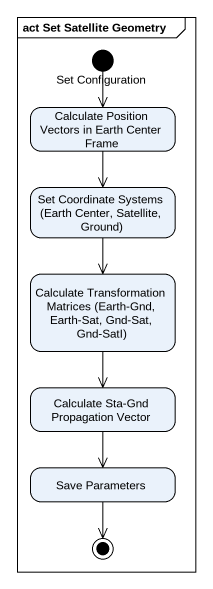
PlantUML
@startuml
mainframe act Set Satellite Geometry
hide empty description
state "Set Configuration" as Set_Configuration <<start>>
state "Calculate Position Vectors in Earth Center Frame" as Calculate_Position_Vectors
state "Set Coordinate Systems (Earth Center, Satellite, Ground)" as Set_Coordinate_Systems
state "Calculate Transformation Matrices (Earth-Gnd, Earth-Sat, Gnd-Sat, Gnd-SatI)" as Calculate_Transformation
state "Calculate Sta-Gnd Propagation Vector" as Calculate_Sta_Gnd
state "Save Parameters" as Save_Parameters
Set_Configuration --> Calculate_Position_Vectors
Calculate_Position_Vectors --> Set_Coordinate_Systems
Set_Coordinate_Systems --> Calculate_Transformation
Calculate_Transformation --> Calculate_Sta_Gnd
Calculate_Sta_Gnd --> Save_Parameters
Save_Parameters --> [*]
@enduml
